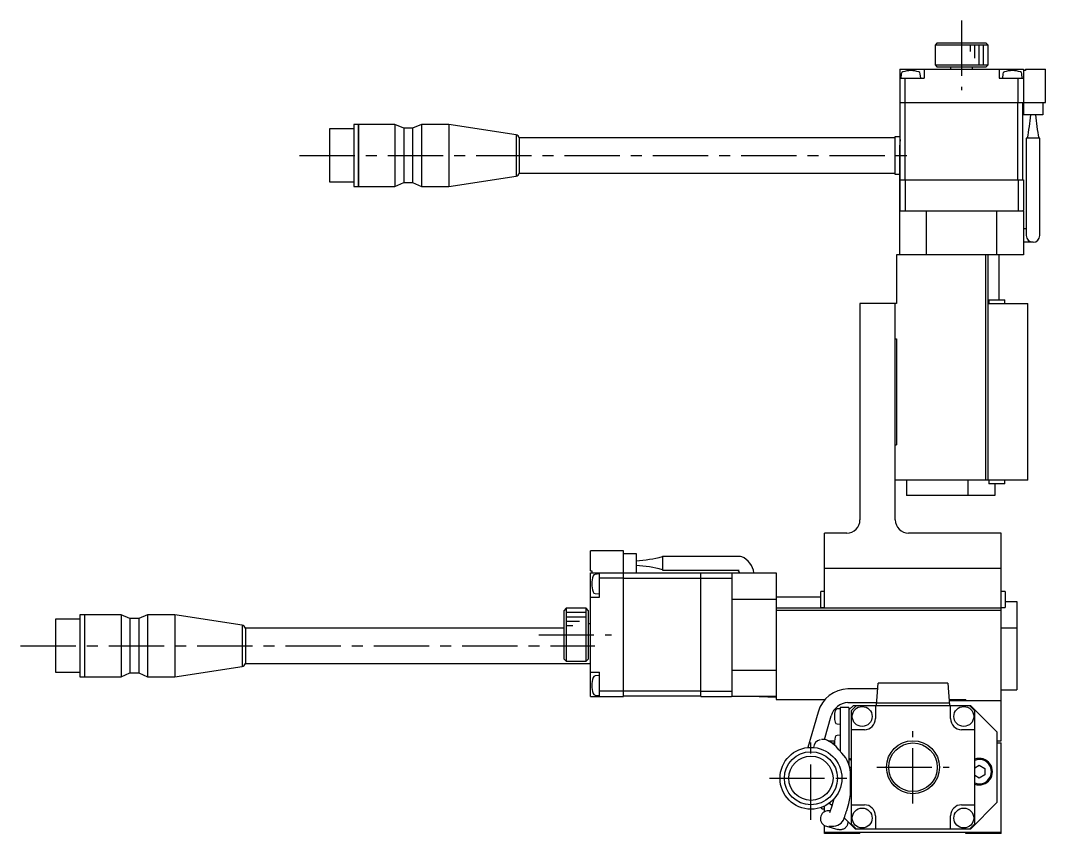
# Model space of a CAD drawing. Extents: x -558 to 420, y 17 to 700.
# Drawn here: x -558.3 to -326.3, y 276.9 to 461 of the extents above; entities that cross this region are included whole.
import ezdxf

# ---------------------------------------------------------------- set-up
doc = ezdxf.new("R2010")
doc.units = 0
doc.header["$LTSCALE"] = 10
doc.linetypes.add('CENTER', pattern=[2, 1.25, -0.25, 0.25, -0.25])
doc.layers.add('1', color=7, linetype='CONTINUOUS')

msp = doc.modelspace()

# ---------------------------------------------------------------- linework, layer by layer
at = {"layer": '1', "color": 4, "linetype": 'CENTER'}
for p, q in [((-345.267642, 460.99338), (-345.267642, 445.213519)), ((-495.150446, 430.441242), (-356.703761, 430.441242)), ((-440.980806, 321.941242), (-424.5191, 321.941242)), ((-558.310524, 319.441242), (-428.310524, 319.441242)), ((-356.267642, 283.741242), (-356.267642, 300.141242)), ((-379.367642, 280.041243), (-379.367642, 298.841241)), ((-364.467642, 291.941242), (-348.067642, 291.941242)), ((-388.767641, 289.441242), (-369.967643, 289.441242))]:
    msp.add_line(p, q, dxfattribs=at)
at = {"layer": '1', "color": 7, "linetype": 'CONTINUOUS'}
for p, q in [((-350.767642, 455.941242), (-351.267642, 455.441242)), ((-351.267642, 455.441242), (-351.267642, 450.941242)), ((-339.267642, 455.441242), (-351.267642, 455.441242)), ((-350.767642, 455.941242), (-339.767642, 455.941242)), ((-339.267642, 455.441242), (-339.767642, 455.941242)), ((-339.267642, 450.941242), (-339.267642, 455.441242)), ((-351.267642, 450.941242), (-350.767642, 450.441242)), ((-351.267642, 450.941242), (-339.267642, 450.941242)), ((-339.767642, 450.441242), (-350.767642, 450.441242)), ((-347.767642, 450.441242), (-347.767642, 449.941242)), ((-342.767642, 449.941242), (-342.767642, 450.441242)), ((-339.767642, 450.441242), (-339.267642, 450.941242)), ((-359.267642, 449.941242), (-331.267642, 449.941242)), ((-359.267642, 449.941242), (-359.267642, 442.441242)), ((-359.267642, 447.941242), (-353.767642, 447.941242)), ((-358.931441, 448.926522), (-359.017642, 447.941242)), ((-358.067642, 442.441242), (-358.067642, 447.941242)), ((-354.517642, 447.941242), (-354.603843, 448.926522)), ((-353.767642, 449.941242), (-353.767642, 447.941242)), ((-336.767642, 449.941242), (-336.767642, 447.941242)), ((-336.767642, 447.941242), (-331.267642, 447.941242)), ((-335.931441, 448.926522), (-336.017642, 447.941242)), ((-332.467642, 442.441242), (-332.467642, 447.941242)), ((-331.517642, 447.941242), (-331.603843, 448.926522)), ((-331.267642, 449.941242), (-331.267642, 439.641242)), ((-330.767642, 449.641242), (-331.267642, 449.641242)), ((-330.767642, 449.941242), (-330.767642, 449.641242)), ((-330.767642, 449.941242), (-326.267642, 449.941242)), ((-326.267642, 442.441242), (-326.267642, 449.941242)), ((-359.267642, 442.441242), (-326.267642, 442.441242)), ((-359.167642, 424.941242), (-359.167642, 442.441242)), ((-358.02622, 424.941242), (-358.02622, 442.441242)), ((-332.509063, 424.941242), (-332.509063, 442.441242)), ((-331.367642, 424.941242), (-331.367642, 442.441242)), ((-326.867642, 442.441242), (-326.867642, 439.641242)), ((-326.867642, 439.641242), (-331.267642, 439.641242)), ((-488.35343, 436.44124), (-488.35343, 424.441244)), ((-482.853429, 436.44124), (-488.35343, 436.44124)), ((-482.853429, 437.441241), (-482.853429, 423.441243)), ((-481.853427, 437.441241), (-482.853429, 437.441241)), ((-481.853427, 437.441241), (-481.853427, 423.441243)), ((-481.803427, 437.441241), (-481.853427, 437.391241)), ((-481.803427, 437.441241), (-481.803427, 423.441243)), ((-473.546427, 437.441241), (-481.803427, 437.441241)), ((-473.546427, 437.441241), (-473.546427, 423.441243)), ((-471.546427, 436.591242), (-473.546427, 437.441241)), ((-471.546427, 436.591242), (-471.546427, 424.291242)), ((-469.546427, 436.591242), (-471.546427, 436.591242)), ((-467.546427, 437.441241), (-469.546427, 436.591242)), ((-469.546427, 436.591242), (-469.546427, 424.291242)), ((-467.546427, 437.441241), (-467.546427, 423.441243)), ((-461.353428, 437.441241), (-467.546427, 437.441241)), ((-461.353428, 437.441241), (-461.353428, 423.441243)), ((-446.119446, 435.125568), (-461.353428, 437.441241)), ((-446.119446, 435.125568), (-446.119446, 425.756917)), ((-445.395772, 434.441242), (-445.395772, 426.441242)), ((-360.353428, 434.441242), (-445.395772, 434.441242)), ((-360.353428, 434.641242), (-360.353428, 426.241242)), ((-359.167642, 434.641242), (-360.353428, 434.641242)), ((-359.168029, 434.085326), (-359.317642, 432.35722)), ((-330.642642, 434.341242), (-330.642642, 412.341242)), ((-327.542642, 434.341242), (-330.642642, 434.341242)), ((-327.542642, 412.341242), (-327.542642, 434.341242)), ((-359.317642, 432.35722), (-359.317642, 407.941242)), ((-461.353428, 423.441243), (-446.119446, 425.756917)), ((-445.395772, 426.441242), (-360.353428, 426.441242)), ((-360.353428, 426.241242), (-359.317642, 426.241242)), ((-359.267642, 424.941242), (-359.267642, 418.041242)), ((-359.267642, 424.941242), (-331.267642, 424.941242)), ((-358.067642, 424.941242), (-358.067642, 417.941242)), ((-332.467642, 424.941242), (-332.467642, 417.941242)), ((-331.267642, 424.941242), (-331.267642, 418.041242)), ((-488.35343, 424.441244), (-482.853429, 424.441244)), ((-482.853429, 423.441243), (-481.853427, 423.441243)), ((-481.853427, 423.491243), (-481.803427, 423.441243)), ((-481.803427, 423.441243), (-473.546427, 423.441243)), ((-473.546427, 423.441243), (-471.546427, 424.291242)), ((-471.546427, 424.291242), (-469.546427, 424.291242)), ((-469.546427, 424.291242), (-467.546427, 423.441243)), ((-467.546427, 423.441243), (-461.353428, 423.441243)), ((-359.267642, 418.041242), (-359.167642, 417.941242)), ((-359.267642, 407.941242), (-359.267642, 417.941242)), ((-359.267642, 417.941242), (-331.267642, 417.941242)), ((-353.267642, 417.941242), (-353.267642, 407.941242)), ((-337.267642, 407.941242), (-337.267642, 417.941242)), ((-331.367642, 417.941242), (-331.267642, 418.041242)), ((-331.267642, 417.941242), (-331.267642, 407.941242)), ((-331.267642, 413.891242), (-330.642642, 413.891242)), ((-329.092642, 410.791242), (-331.267642, 410.791242)), ((-359.967642, 407.941242), (-359.967642, 396.941242)), ((-331.267642, 407.941242), (-359.967642, 407.941242)), ((-339.767642, 356.941242), (-339.767642, 407.941242)), ((-339.267642, 356.941242), (-339.267642, 407.941242)), ((-336.767642, 397.791242), (-336.767642, 407.941242)), ((-368.267642, 396.941242), (-368.267642, 347.941242)), ((-359.967642, 396.941242), (-368.267642, 396.941242)), ((-360.267642, 347.941242), (-360.267642, 396.941242)), ((-339.267642, 396.941242), (-330.267642, 396.941242)), ((-339.067642, 397.791242), (-335.467642, 397.791242)), ((-339.067642, 397.791242), (-339.067642, 396.941242)), ((-335.467642, 396.941242), (-335.467642, 397.791242)), ((-330.267642, 356.941242), (-330.267642, 396.941242)), ((-360.267642, 388.941242), (-359.967642, 388.941242)), ((-359.967642, 388.941242), (-359.967642, 364.941242)), ((-360.267642, 364.941242), (-359.967642, 364.941242)), ((-330.267642, 356.941242), (-360.267642, 356.941242)), ((-357.767642, 356.941242), (-357.767642, 353.441242)), ((-343.778419, 353.441242), (-343.778419, 356.941242)), ((-339.067642, 356.941242), (-339.067642, 356.091242)), ((-335.467642, 356.091242), (-339.067642, 356.091242)), ((-337.767642, 356.091242), (-337.767642, 353.441242)), ((-335.467642, 356.091242), (-335.467642, 356.941242)), ((-337.767642, 353.441242), (-357.767642, 353.441242)), ((-371.267642, 344.941242), (-376.267642, 344.941242)), ((-376.267642, 327.941242), (-376.267642, 344.941242)), ((-336.267642, 344.941242), (-357.267642, 344.941242)), ((-336.267642, 297.941242), (-336.267642, 344.941242)), ((-421.767642, 340.941242), (-429.267642, 340.941242)), ((-429.267642, 336.441242), (-429.267642, 340.941242)), ((-421.767642, 307.941242), (-421.767642, 340.941242)), ((-421.767642, 340.341242), (-418.967642, 340.341242)), ((-418.967642, 340.341242), (-418.967642, 335.941242)), ((-412.967642, 339.666242), (-412.967642, 336.566242)), ((-395.611333, 339.666242), (-412.967642, 339.666242)), ((-412.967642, 336.566242), (-395.611333, 336.566242)), ((-395.906936, 336.56672), (-395.563924, 335.942242)), ((-336.267642, 336.941242), (-376.267642, 336.941242)), ((-429.267642, 336.441242), (-428.967642, 336.441242)), ((-429.267642, 335.941242), (-418.967642, 335.941242)), ((-429.267642, 307.941242), (-429.267642, 335.941242)), ((-428.967642, 336.441242), (-428.967642, 335.941242)), ((-427.267642, 335.691242), (-428.252921, 335.605041)), ((-427.267642, 330.441242), (-427.267642, 335.941242)), ((-421.767642, 334.741242), (-427.267642, 334.741242)), ((-404.267642, 335.841242), (-421.767642, 335.841242)), ((-404.267642, 334.699821), (-421.767642, 334.699821)), ((-404.267642, 335.941242), (-397.367642, 335.941242)), ((-404.267642, 307.941242), (-404.267642, 335.941242)), ((-404.267642, 334.741242), (-397.267642, 334.741242)), ((-397.267642, 335.841242), (-397.367642, 335.941242)), ((-397.267642, 335.941242), (-387.267642, 335.941242)), ((-397.267642, 335.941242), (-397.267642, 307.941242)), ((-387.267642, 335.941242), (-387.267642, 307.241242)), ((-429.267642, 330.441242), (-427.267642, 330.441242)), ((-428.252921, 331.277443), (-427.267642, 331.191242)), ((-387.267642, 329.941242), (-397.267642, 329.941242)), ((-377.117642, 330.441242), (-387.267642, 330.441242)), ((-377.117642, 328.141242), (-377.117642, 331.741242)), ((-376.267642, 331.741242), (-377.117642, 331.741242)), ((-335.417642, 331.741242), (-336.267642, 331.741242)), ((-335.417642, 331.741242), (-335.417642, 328.141242)), ((-434.767642, 327.941242), (-435.267642, 327.441242)), ((-435.267642, 316.441242), (-435.267642, 327.441242)), ((-430.267642, 327.941242), (-434.767642, 327.941242)), ((-434.767642, 327.941242), (-434.767642, 315.941242)), ((-429.767642, 327.441242), (-430.267642, 327.941242)), ((-430.267642, 315.941242), (-430.267642, 327.941242)), ((-429.767642, 327.441242), (-429.767642, 316.441242)), ((-336.267642, 327.941242), (-387.267642, 327.941242)), ((-336.267642, 327.441242), (-387.267642, 327.441242)), ((-377.117642, 328.141242), (-376.267642, 328.141242)), ((-336.267642, 328.141242), (-335.417642, 328.141242)), ((-335.417642, 329.441242), (-332.767642, 329.441242)), ((-332.767642, 329.441242), (-332.767642, 309.441242)), ((-550.35343, 325.44124), (-550.35343, 313.441244)), ((-544.853429, 325.44124), (-550.35343, 325.44124)), ((-544.853429, 326.441241), (-544.853429, 312.441243)), ((-543.853427, 326.441241), (-544.853429, 326.441241)), ((-543.853427, 326.441241), (-543.853427, 312.441243)), ((-543.803427, 326.441241), (-543.853427, 326.391241)), ((-543.803427, 326.441241), (-543.803427, 312.441243)), ((-535.546427, 326.441241), (-543.803427, 326.441241)), ((-535.546427, 326.441241), (-535.546427, 312.441243)), ((-533.546427, 325.591242), (-535.546427, 326.441241)), ((-533.546427, 325.591242), (-533.546427, 313.291242)), ((-531.546427, 325.591242), (-533.546427, 325.591242)), ((-529.546427, 326.441241), (-531.546427, 325.591242)), ((-531.546427, 325.591242), (-531.546427, 313.291242)), ((-529.546427, 326.441241), (-529.546427, 312.441243)), ((-523.353428, 326.441241), (-529.546427, 326.441241)), ((-523.353428, 326.441241), (-523.353428, 312.441243)), ((-508.119446, 324.125568), (-523.353428, 326.441241)), ((-508.119446, 324.125568), (-508.119446, 314.756917)), ((-507.395772, 323.441242), (-507.395772, 315.441242)), ((-435.267642, 323.441242), (-507.395772, 323.441242)), ((-429.267642, 324.441242), (-429.767642, 324.441242)), ((-332.767642, 323.430465), (-336.267642, 323.430465)), ((-429.767642, 319.441242), (-429.267642, 319.441242)), ((-435.267642, 316.441242), (-434.767642, 315.941242)), ((-434.767642, 315.941242), (-430.267642, 315.941242)), ((-430.267642, 315.941242), (-429.767642, 316.441242)), ((-550.35343, 313.441244), (-544.853429, 313.441244)), ((-535.546427, 312.441243), (-533.546427, 313.291242)), ((-533.546427, 313.291242), (-531.546427, 313.291242)), ((-531.546427, 313.291242), (-529.546427, 312.441243)), ((-523.353428, 312.441243), (-508.119446, 314.756917)), ((-507.395772, 315.441242), (-429.267642, 315.441242)), ((-429.267642, 313.441242), (-427.267642, 313.441242)), ((-427.267642, 307.941242), (-427.267642, 313.441242)), ((-397.267642, 313.941242), (-387.267642, 313.941242)), ((-544.853429, 312.441243), (-543.853427, 312.441243)), ((-543.853427, 312.491243), (-543.803427, 312.441243)), ((-543.803427, 312.441243), (-535.546427, 312.441243)), ((-529.546427, 312.441243), (-523.353428, 312.441243)), ((-427.267642, 312.691242), (-428.252921, 312.605041)), ((-364.517642, 305.941242), (-364.168002, 310.941242)), ((-348.367276, 310.941242), (-364.168008, 310.941242)), ((-348.367272, 310.941242), (-348.017642, 305.941242)), ((-421.767642, 309.141242), (-427.267642, 309.141242)), ((-404.267642, 309.182664), (-421.767642, 309.182664)), ((-404.267642, 309.141242), (-397.267642, 309.141242)), ((-364.257164, 309.666242), (-370.98398, 309.666242)), ((-336.267642, 309.441242), (-332.767642, 309.441242)), ((-429.267642, 307.941242), (-421.767642, 307.941242)), ((-428.252921, 308.277443), (-427.267642, 308.191242)), ((-404.267642, 308.041242), (-421.767642, 308.041242)), ((-404.267642, 307.941242), (-397.367642, 307.941242)), ((-397.367642, 307.941242), (-397.267642, 308.041242)), ((-387.267642, 307.941242), (-397.267642, 307.941242)), ((-391.091699, 307.941242), (-387.267642, 307.783758)), ((-387.267642, 307.241242), (-376.267642, 307.241242)), ((-376.267642, 307.19315), (-376.267642, 307.241242)), ((-370.98398, 306.566242), (-364.473938, 306.566242)), ((-348.052605, 306.441242), (-364.482678, 306.441242)), ((-348.108547, 307.241242), (-344.267642, 307.241242)), ((-336.267642, 306.941242), (-348.087569, 306.941242)), ((-344.267642, 306.941242), (-344.267642, 307.241242)), ((-377.741649, 304.434159), (-380.066798, 296.406238)), ((-372.767642, 305.191242), (-373.450429, 305.131506)), ((-370.767642, 305.441242), (-372.767642, 305.441242)), ((-372.767642, 305.441242), (-372.767642, 295.579552)), ((-369.767642, 305.941242), (-370.767642, 304.941242)), ((-370.767642, 305.441242), (-370.767642, 292.484598)), ((-369.067642, 305.941242), (-370.267642, 304.741242)), ((-370.267642, 304.741242), (-370.267642, 279.141242)), ((-369.767642, 305.941242), (-343.267642, 305.941242)), ((-364.767642, 305.941242), (-364.767642, 302.941242)), ((-347.767642, 302.941242), (-347.767642, 305.941242)), ((-342.267642, 304.741242), (-343.467642, 305.941242)), ((-337.267642, 299.941242), (-343.267642, 305.941242)), ((-342.267642, 279.141242), (-342.267642, 304.741242)), ((-376.323404, 298.187758), (-374.764026, 303.571743)), ((-373.450429, 301.750978), (-372.767642, 301.691242)), ((-367.267642, 300.441242), (-370.267642, 300.441242)), ((-342.267642, 300.441242), (-345.267642, 300.441242)), ((-337.267642, 299.941242), (-337.267642, 283.941242)), ((-376.973089, 298.187758), (-377.006041, 298.187449)), ((-376.194397, 298.187758), (-376.973089, 298.187758)), ((-376.267642, 298.187758), (-376.267642, 298.380286)), ((-376.106529, 298.18557), (-376.194397, 298.187758)), ((-375.289619, 297.941242), (-374.042579, 297.941242)), ((-375.267642, 297.928347), (-375.267642, 297.941242)), ((-374.767642, 297.544836), (-374.767642, 297.941242)), ((-374.652615, 297.441242), (-374.067642, 297.441242)), ((-372.767642, 299.191242), (-373.450429, 299.131506)), ((-337.267642, 297.941242), (-336.267642, 297.941242)), ((-337.267642, 297.441242), (-336.267642, 297.441242)), ((-336.267642, 276.941242), (-336.267642, 297.441242)), ((-372.360349, 295.164815), (-373.029732, 295.846432)), ((-372.887637, 295.70174), (-372.767642, 295.691242)), ((-342.267642, 291.807268), (-341.267642, 292.384618)), ((-341.267642, 292.384618), (-340.017642, 291.66293)), ((-370.631793, 292.01751), (-370.267642, 291.807268)), ((-370.267642, 290.075217), (-370.385004, 290.007458)), ((-341.267642, 289.497867), (-342.267642, 290.075217)), ((-340.017642, 290.219554), (-341.267642, 289.497867)), ((-340.017642, 291.66293), (-340.017642, 290.219554)), ((-370.385004, 286.931828), (-370.385004, 290.05192)), ((-376.267642, 281.877692), (-376.267642, 283.165098)), ((-374.624402, 283.143878), (-375.201455, 281.651173)), ((-375.167642, 283.841243), (-374.589685, 283.263285)), ((-374.150582, 284.773555), (-374.624402, 283.143878)), ((-371.26357, 282.166735), (-370.817765, 283.700057)), ((-370.267642, 283.441242), (-367.267642, 283.441242)), ((-345.267642, 283.441242), (-342.267642, 283.441242)), ((-343.267642, 277.941242), (-337.267642, 283.941242)), ((-376.867642, 282.541242), (-376.867642, 282.902895)), ((-376.867642, 282.541242), (-376.267642, 282.541242)), ((-375.319018, 282.088113), (-375.333244, 282.087959)), ((-374.985687, 282.088302), (-375.276809, 282.088302)), ((-364.767642, 280.941242), (-364.767642, 277.941242)), ((-347.767642, 277.941242), (-347.767642, 280.941242)), ((-376.267642, 276.941242), (-376.267642, 278.748477)), ((-375.844507, 278.583736), (-373.25837, 277.851443)), ((-375.293878, 278.588157), (-375.276809, 278.588302)), ((-375.276809, 278.588302), (-374.161147, 278.588302)), ((-371.850055, 280.523656), (-369.267642, 277.941242)), ((-371.353262, 278.494185), (-371.442172, 278.383792)), ((-371.273691, 278.611385), (-371.353262, 278.494185)), ((-371.203979, 278.734626), (-371.273691, 278.611385)), ((-371.144581, 278.8631), (-371.203979, 278.734626)), ((-371.095886, 278.99597), (-371.144581, 278.8631)), ((-371.058212, 279.132365), (-371.095886, 278.99597)), ((-371.031806, 279.271394), (-371.058212, 279.132365)), ((-371.01684, 279.412148), (-371.031806, 279.271394)), ((-371.021545, 279.695146), (-371.013413, 279.553707)), ((-371.013413, 279.553707), (-371.01684, 279.412148)), ((-370.267642, 279.141242), (-369.067642, 277.941242)), ((-343.467642, 277.941242), (-342.267642, 279.141242)), ((-376.267642, 277.241242), (-336.267642, 277.241242)), ((-368.267642, 276.941242), (-376.267642, 276.941242)), ((-373.119228, 277.817989), (-373.25837, 277.851443)), ((-372.977879, 277.795763), (-373.119228, 277.817989)), ((-372.835246, 277.78491), (-372.977879, 277.795763)), ((-372.692262, 277.7855), (-372.835246, 277.78491)), ((-372.549862, 277.79753), (-372.692262, 277.7855)), ((-372.408977, 277.820922), (-372.549862, 277.79753)), ((-372.270529, 277.855522), (-372.408977, 277.820922)), ((-372.135421, 277.901105), (-372.270529, 277.855522)), ((-372.004539, 277.957371), (-372.135421, 277.901105)), ((-371.878736, 278.023954), (-372.004539, 277.957371)), ((-371.758837, 278.100417), (-371.878736, 278.023954)), ((-371.645624, 278.186262), (-371.758837, 278.100417)), ((-371.539839, 278.280926), (-371.645624, 278.186262)), ((-371.442172, 278.383792), (-371.539839, 278.280926)), ((-343.267642, 277.941242), (-369.267642, 277.941242)), ((-368.267642, 276.941242), (-368.267642, 277.241242)), ((-344.267642, 276.941242), (-344.267642, 277.241242)), ((-336.267642, 276.941242), (-344.267642, 276.941242))]:
    msp.add_line(p, q, dxfattribs=at)
at = {"layer": '1', "color": 9, "linetype": 'CONTINUOUS'}
for p, q in [((-343.267642, 453.941242), (-343.267642, 455.441242)), ((-342.267642, 452.441242), (-342.267642, 455.441242)), ((-341.267642, 450.941242), (-341.267642, 455.441242)), ((-340.267642, 450.941242), (-340.267642, 455.441242)), ((-430.267642, 326.941242), (-434.767642, 326.941242)), ((-430.267642, 325.941242), (-434.767642, 325.941242)), ((-431.767642, 324.941242), (-434.767642, 324.941242)), ((-433.267642, 323.941242), (-434.767642, 323.941242))]:
    msp.add_line(p, q, dxfattribs=at)
at = {"layer": '1', "color": 7, "linetype": 'CONTINUOUS'}
for centre, radius in [((-367.767642, 303.441242), 2.25), ((-344.767642, 303.441242), 2.25), ((-356.267642, 291.941242), 6), ((-356.267642, 291.941242), 5.5), ((-379.367642, 289.441242), 6.999999), ((-379.367642, 289.441242), 5.999998), ((-379.367642, 289.441242), 5), ((-367.767642, 280.441242), 2.25), ((-344.767642, 280.441242), 2.25)]:
    msp.add_circle(centre, radius, dxfattribs=at)
for centre, radius, start, end in [((-358.433344, 448.882944), 0.5, 107.629155, 175), ((-356.767642, 443.641242), 6, 72.370845, 107.629155), ((-355.10194, 448.882944), 0.5, 5, 72.370845), ((-335.433344, 448.882944), 0.5, 107.629155, 175), ((-333.767642, 443.641242), 6, 72.370845, 107.629155), ((-332.10194, 448.882944), 0.5, 5, 72.370845), ((-386.26095, 444.560885), 56.848734, 349.643692, 355.03546), ((-278.864215, 443.620732), 49.80482, 184.582916, 190.737932), ((-446.353429, 434.153325), 1.000002, 16.733256, 76.468302), ((-446.353429, 426.729159), 1.000002, 283.531698, 343.266744), ((-329.092642, 412.341242), 1.55, 180, 0), ((-371.267642, 347.941242), 3, 270, 0), ((-357.267642, 347.941242), 3, 180, 270), ((-420.381544, 367.27958), 28.615444, 272.832165, 285.015922), ((-395.612862, 337.380143), 2.2861, 75.40592187, 89.96167778), ((-396.851143, 335.356308), 4.608349, 7.29949362, 66.81506614), ((-420.114715, 310.702179), 26.90568, 74.595351, 87.556562), ((-422.967642, 333.441242), 6, 162.370845, 197.629155), ((-428.209344, 335.106944), 0.5, 95, 162.370845), ((-428.209344, 331.77554), 0.5, 197.629155, 265), ((-508.353429, 323.153325), 1.000002, 16.733256, 76.468302), ((-508.353429, 315.729159), 1.000002, 283.531698, 343.266744), ((-422.967642, 310.441242), 6, 162.370845, 197.629155), ((-428.209344, 312.106944), 0.5, 95, 162.370845), ((-428.209344, 308.77554), 0.5, 197.629155, 265), ((-370.904486, 302.583482), 7.083206, 90.643034, 164.854166), ((-370.897354, 302.573809), 3.993372, 91.242972, 165.528563), ((-369.067642, 303.441242), 5, 164.637451, 195.362549), ((-373.406851, 304.633409), 0.5, 95, 164.637451), ((-373.406851, 302.249076), 0.5, 195.362549, 265), ((-367.267642, 302.941242), 2.5, 270, 0), ((-345.267642, 302.941242), 2.5, 180, 270), ((-376.853892, 296.250219), 1.958441, 103.264661, 175.130562), ((-378.353806, 292.036493), 6.546862, 35.58773222, 69.92437013), ((-369.067642, 297.441242), 5, 164.637451, 186.804581), ((-373.406851, 298.633409), 0.5, 95, 164.637451), ((-377.719968, 290.156119), 7.335704, 359.186127, 43.061524), ((-371.267642, 290.941242), 3, 70.528779, 80.405932), ((-371.267642, 290.941242), 2.75, 68.676314, 79.524318), ((-341.267642, 290.941242), 3, 250.528779, 109.471221), ((-341.267642, 290.941242), 2.75, 248.676314, 111.323686), ((-371.267642, 290.941242), 2.75, 288.720945, 291.323686), ((-371.267642, 290.941242), 3, 287.110329, 289.471221), ((-382.123935, 286.858909), 11.739158, 344.390068, 0.355899), ((-367.267642, 280.941242), 2.5, 0, 90), ((-345.267642, 280.941242), 2.5, 90, 180), ((-375.445507, 280.31493), 1.776579, 86.377035, 257.021313), ((-374.390562, 281.287935), 2.709364, 274.85732474, 350.13848808), ((-385.082065, 286.126936), 14.374769, 338.3514631, 344.00838681)]:
    msp.add_arc(centre, radius, start, end, dxfattribs=at)

doc.saveas('drawing.dxf')
